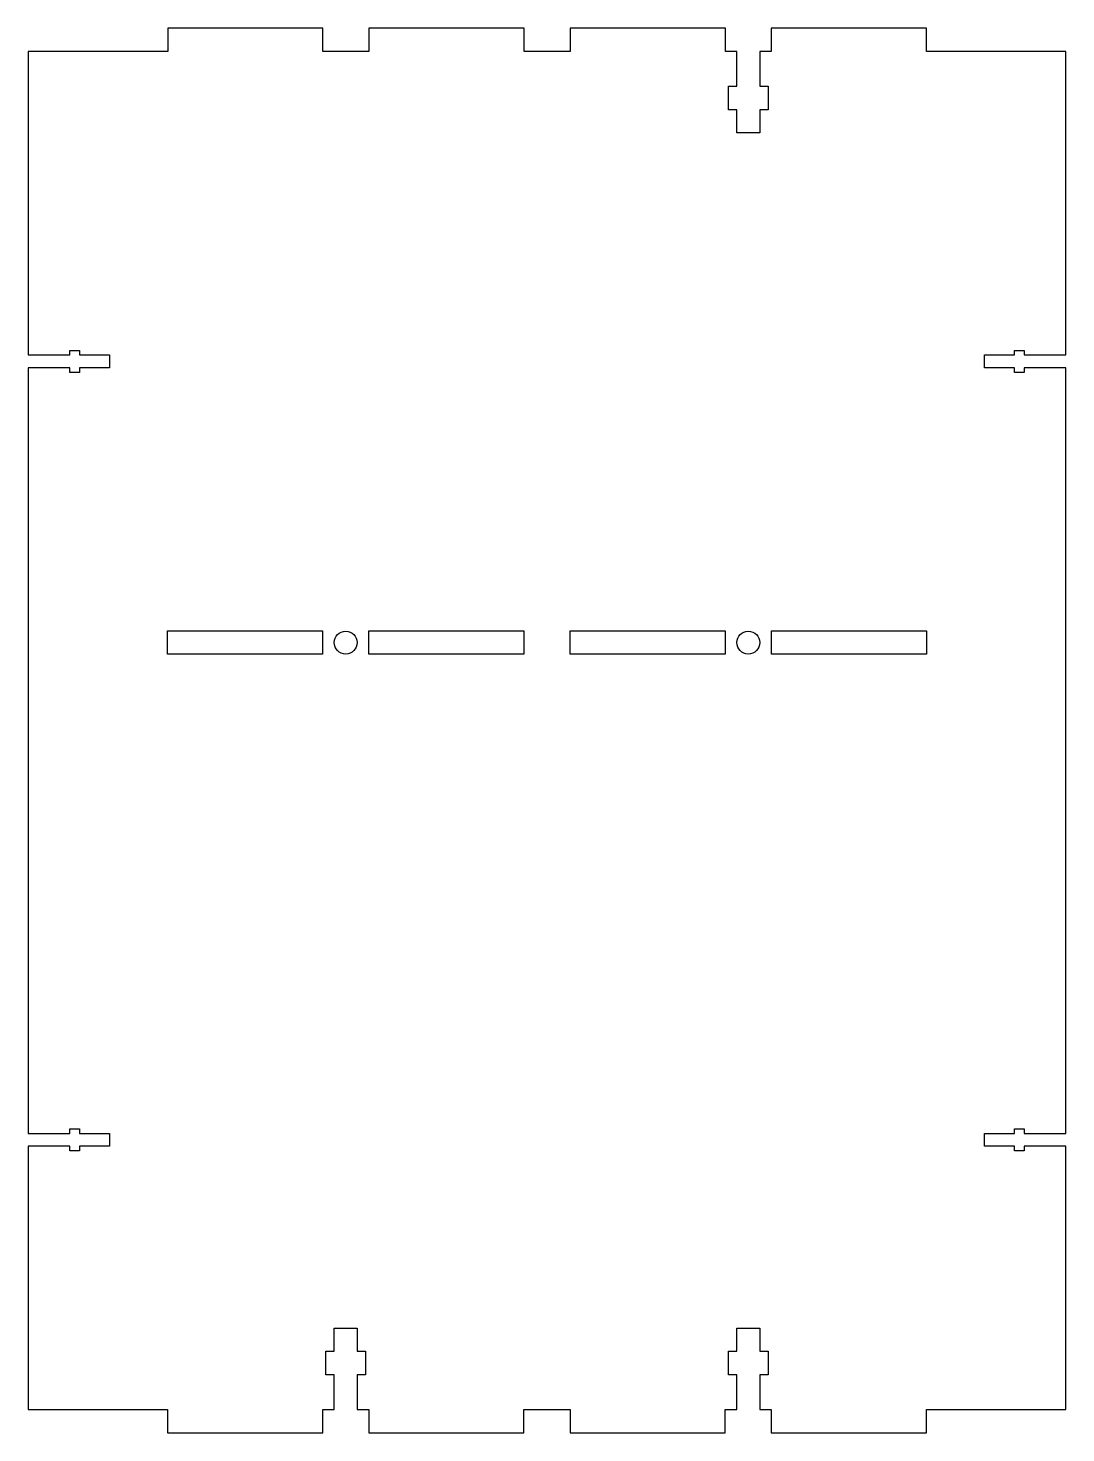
# Model space of a CAD drawing. Header units: millimetres. Extents: x 628 to 897, y 581 to 944.
import ezdxf

# ---------------------------------------------------------------- set-up
doc = ezdxf.new("R2010")
doc.units = ezdxf.units.MM
doc.layers.add('Боковая стенка погрузки', color=7, linetype='Continuous', lineweight=30)

msp = doc.modelspace()

# ---------------------------------------------------------------- linework, layer by layer
at = {"layer": 'Боковая стенка погрузки', "color": 7, "lineweight": 30, "true_color": 0xffffff}
msp.add_lwpolyline([(628.45, 587.15), (664.45, 587.15), (664.45, 587.15), (664.45, 581.15), (664.45, 581.15), (704.55, 581.15), (704.55, 581.15), (704.55, 587.15), (704.55, 587.15), (707.55, 587.15), (707.55, 587.15), (707.55, 596.15), (707.55, 596.15), (705.4, 596.15), (705.4, 596.15), (705.4, 602.25), (705.4, 602.25), (707.55, 602.25), (707.55, 602.25), (707.55, 608.15), (707.55, 608.15), (713.45, 608.15), (713.45, 608.15), (713.45, 602.25), (713.45, 602.25), (715.6, 602.25), (715.6, 602.25), (715.6, 596.15), (715.6, 596.15), (713.45, 596.15), (713.45, 596.15), (713.45, 587.15), (713.45, 587.15), (716.45, 587.15), (716.45, 587.15), (716.45, 581.15), (716.45, 581.15), (756.55, 581.15), (756.55, 581.15), (756.55, 587.15), (756.55, 587.15), (768.45, 587.15), (768.45, 587.15), (768.45, 581.15), (768.45, 581.15), (808.55, 581.15), (808.55, 581.15), (808.55, 587.15), (808.55, 587.15), (811.55, 587.15), (811.55, 587.15), (811.55, 596.15), (811.55, 596.15), (809.4, 596.15), (809.4, 596.15), (809.4, 602.25), (809.4, 602.25), (811.55, 602.25), (811.55, 602.25), (811.55, 608.15), (811.55, 608.15), (817.45, 608.15), (817.45, 608.15), (817.45, 602.25), (817.45, 602.25), (819.6, 602.25), (819.6, 602.25), (819.6, 596.15), (819.6, 596.15), (817.45, 596.15), (817.45, 596.15), (817.45, 587.15), (817.45, 587.15), (820.45, 587.15), (820.45, 587.15), (820.45, 581.15), (820.45, 581.15), (860.55, 581.15), (860.55, 581.15), (860.55, 587.15), (860.55, 587.15), (896.55, 587.15), (896.55, 587.15), (896.55, 655.15), (896.55, 655.15), (885.75, 655.15), (885.75, 655.15), (885.75, 653.95), (885.75, 653.95), (883.25, 653.95), (883.25, 653.95), (883.25, 655.15), (883.25, 655.15), (875.55, 655.15), (875.55, 655.15), (875.55, 658.45), (875.55, 658.45), (883.25, 658.45), (883.25, 658.45), (883.25, 659.65), (883.25, 659.65), (885.75, 659.65), (885.75, 659.65), (885.75, 658.45), (885.75, 658.45), (896.55, 658.45), (896.55, 658.45), (896.55, 856.15), (896.55, 856.15), (885.75, 856.15), (885.75, 856.15), (885.75, 854.95), (885.75, 854.95), (883.25, 854.95), (883.25, 854.95), (883.25, 856.15), (883.25, 856.15), (875.55, 856.15), (875.55, 856.15), (875.55, 859.45), (875.55, 859.45), (883.25, 859.45), (883.25, 859.45), (883.25, 860.65), (883.25, 860.65), (885.75, 860.65), (885.75, 860.65), (885.75, 859.45), (885.75, 859.45), (896.55, 859.45), (896.55, 859.45), (896.55, 937.85), (896.55, 937.85), (860.55, 937.85), (860.55, 937.85), (860.55, 943.85), (860.55, 943.85), (820.45, 943.85), (820.45, 943.85), (820.45, 937.85), (820.45, 937.85), (817.4625, 937.85), (817.4625, 937.85), (817.4625, 928.85), (817.4625, 928.85), (819.6125, 928.85), (819.6125, 928.85), (819.6125, 922.75), (819.6125, 922.75), (817.4625, 922.75), (817.4625, 922.75), (817.4625, 916.85), (817.4625, 916.85), (811.5625, 916.85), (811.5625, 916.85), (811.5625, 922.75), (811.5625, 922.75), (809.4125, 922.75), (809.4125, 922.75), (809.4125, 928.85), (809.4125, 928.85), (811.5625, 928.85), (811.5625, 928.85), (811.5625, 937.85), (811.5625, 937.85), (808.575, 937.85), (808.575, 937.85), (808.575, 943.85), (808.575, 943.85), (768.475, 943.85), (768.475, 943.85), (768.475, 937.85), (768.475, 937.85), (756.6, 937.85), (756.6, 937.85), (756.6, 943.85), (756.6, 943.85), (716.5, 943.85), (716.5, 943.85), (716.5, 937.85), (716.5, 937.85), (704.625, 937.85), (704.625, 937.85), (704.625, 943.85), (704.625, 943.85), (664.525, 943.85), (664.525, 943.85), (664.525, 937.85), (664.525, 937.85), (628.45, 937.85), (628.45, 937.85), (628.45, 859.45), (628.45, 859.45), (639.25, 859.45), (639.25, 859.45), (639.25, 860.65), (639.25, 860.65), (641.75, 860.65), (641.75, 860.65), (641.75, 859.45), (641.75, 859.45), (649.45, 859.45), (649.45, 859.45), (649.45, 856.15), (649.45, 856.15), (641.75, 856.15), (641.75, 856.15), (641.75, 854.95), (641.75, 854.95), (639.25, 854.95), (639.25, 854.95), (639.25, 856.15), (639.25, 856.15), (628.45, 856.15), (628.45, 856.15), (628.45, 658.45), (628.45, 658.45), (639.25, 658.45), (639.25, 658.45), (639.25, 659.65), (639.25, 659.65), (641.75, 659.65), (641.75, 659.65), (641.75, 658.45), (641.75, 658.45), (649.45, 658.45), (649.45, 658.45), (649.45, 655.15), (649.45, 655.15), (641.75, 655.15), (641.75, 655.15), (641.75, 653.95), (641.75, 653.95), (639.25, 653.95), (639.25, 653.95), (639.25, 655.15), (639.25, 655.15), (628.45, 655.15), (628.45, 655.15), (628.45, 587.15)], dxfattribs=at)
at = {"layer": 'Боковая стенка погрузки', "color": 7, "lineweight": 30, "true_color": 0xffffff, "extrusion": (0, 0, -1)}
for points in [[(-664.475, 782.175), (-664.475, 788.225), (-664.475, 788.225), (-704.525, 788.225), (-704.525, 788.225), (-704.525, 782.175), (-704.525, 782.175), (-664.475, 782.175)], [(-716.475, 782.175), (-716.475, 788.225), (-716.475, 788.225), (-756.525, 788.225), (-756.525, 788.225), (-756.525, 782.175), (-756.525, 782.175), (-716.475, 782.175)], [(-768.475, 782.175), (-768.475, 788.225), (-768.475, 788.225), (-808.525, 788.225), (-808.525, 788.225), (-808.525, 782.175), (-808.525, 782.175), (-768.475, 782.175)], [(-820.475, 782.175), (-820.475, 788.225), (-820.475, 788.225), (-860.525, 788.225), (-860.525, 788.225), (-860.525, 782.175), (-860.525, 782.175), (-820.475, 782.175)]]:
    msp.add_lwpolyline(points, dxfattribs=at)
at = {"layer": 'Боковая стенка погрузки', "color": 7, "lineweight": 30, "true_color": 0xffffff}
for centre in [(710.5, 785.2), (814.5, 785.2)]:
    msp.add_circle(centre, 2.95, dxfattribs=at)

doc.saveas('drawing.dxf')
